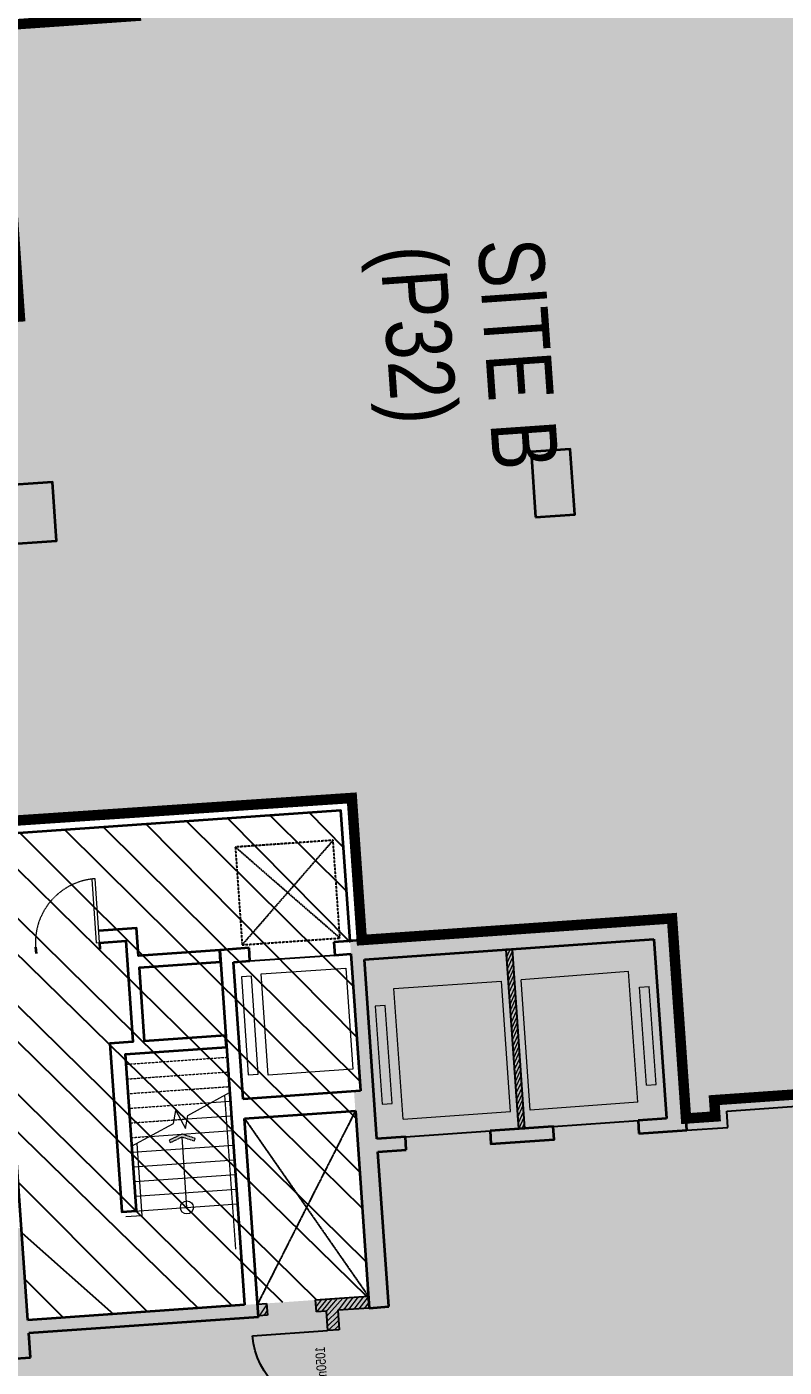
# Model space of a CAD drawing. Header units: millimetres. Extents: x 834311283 to 834708468, y 817882832 to 818197366.
# Drawn here: x 834593945 to 834605537, y 818034095 to 818054608 of the extents above; entities that cross this region are included whole.
import ezdxf

# ---------------------------------------------------------------- set-up
doc = ezdxf.new("R2010")
doc.units = ezdxf.units.MM
doc.header["$LTSCALE"] = 3
for name, pattern in [('ACAD_ISO04W033', [10, 8, -1, 0, -1]), ('B0701', [2.34375, 1.5625, -0.78125]), ('B0703', [4.6875, 3.125, -1.5625]), ('CENTER', [2, 1.25, -0.25, 0.25, -0.25]), ('CENTER2', [1.125, 0.75, -0.125, 0.125, -0.125]), ('DIVIDE', [1.25, 0.5, -0.25, 0, -0.25, 0, -0.25]), ('HIDDEN', [0.375, 0.25, -0.125])]:
    doc.linetypes.add(name, pattern=pattern)
for name, color, linetype in [('_DEVELOPMENT BOUNDARY', 96, 'DIVIDE'), ('_SUBLEASE LINE', 10, 'DIVIDE'), ('BFA', 8, 'HIDDEN'), ('Hatch (CARR)', 252, 'Continuous'), ('UAJ-00XREF', 7, 'Continuous'), ('void', 7, 'CENTER')]:
    doc.layers.add(name, color=color, linetype=linetype)
for name, color, linetype, lineweight in [('Hatch (LTC&CB)', 252, 'Continuous', 35), ('HATCH-SUBLEASE', 241, 'Continuous', 5), ('UAJ-00ANNO', 7, 'Continuous', 5), ('UAJ-22INWA', 6, 'Continuous', 35), ('UAJ-22INWA-bw', 3, 'Continuous', 35), ('UAJ-22INWA-h', 251, 'Continuous', 9), ('UAJ-22INWA-rc', 6, 'Continuous', 35), ('UAJ-23FLOR-h', 251, 'Continuous', 9), ('UAJ-24STAI-a', 9, 'Continuous', 13), ('UAJ-24STAI-x', 9, 'ACAD_ISO04W033', 5), ('UAJ-24STAI-y', 8, 'B0701', 9), ('UAJ-28STRU', 6, 'Continuous', 35), ('UAJ-32INFR', 7, 'Continuous', 25), ('UAJ-32INFR-d', 9, 'Continuous', 5), ('UAJ-32INFR-z', 8, 'B0703', 9), ('UAJ-34RAIL-a', 1, 'Continuous', 13), ('UAJ-61ELEC', 6, 'Continuous', 13)]:
    doc.layers.add(name, color=color, linetype=linetype, lineweight=lineweight)
doc.layers.add('UAJ-01LAYO-$', color=32, linetype='Continuous', lineweight=5, plot=False)
doc.styles.add('3A35X-MSFP-P-ISP2$0$STANDARD', font='arial.ttf', dxfattribs={"width": 0.8})
doc.styles.add('Kowloon_standard', font='arial.ttf', dxfattribs={"width": 0.8, "height": 2.5})
pattern_1 = [(48.99890852494055, (0, 0), (-47.92326472418118, 41.66066127866974), [])]

# ---------------------------------------------------------------- blocks, each defined once
blk = doc.blocks.new('GBP-LB02_LEV-6.53')
at = {"layer": 'UAJ-23FLOR-h'}
h = blk.add_hatch(dxfattribs=at)
h.set_pattern_fill('EARTH', color=256, scale=180, angle=45)
h.set_pattern_definition([(48.99890852994428, (833819452.4835471, 817786003.3590384), (-112.7268621600291, 1612.510668041472), [1143, -1143]), (48.99890852994428, (833819129.0015101, 817786284.568502), (-112.7268621600291, 1612.510668041472), [1143, -1143]), (48.99890852994428, (833818805.5194733, 817786565.7779655), (-112.7268621600291, 1612.510668041472), [1143, -1143]), (138.9989085299443, (833818791.4286155, 817786767.341799), (-1612.510668041472, -112.7268621600291), [1143, -1143]), (138.9989085299443, (833819072.638079, 817787090.823836), (-1612.510668041472, -112.7268621600291), [1143, -1143]), (138.9989085299443, (833819353.8475426, 817787414.3058729), (-1612.510668041472, -112.7268621600291), [1143, -1143])])
h.paths.add_polyline_path([(834607546.489914, 818192773.8916651), (834673232.9368618, 818197365.8780692), (834691373.7887626, 817937868.569913), (834685588.4607487, 817937127.6430434), (834685105.737498, 817940896.857602), (834650587.6674813, 817936476.1289068), (834651070.3907301, 817932706.9143615), (834551919.0352749, 817920008.601796), (834482026.6875536, 817893354.505612), (834383075.7475835, 817886437.076049), (834441506.4995006, 817949096.3580177), (834458453.7500002, 817967379.2999998), (834478637.6000003, 817989841.6999999), (834483448.3000003, 817995421.2999997), (834489786.8000002, 818002934.0999999), (834500656.3000004, 818016266.1), (834508244.2000003, 818025929.9), (834515683.5000002, 818035708.4999999), (834523692.1500002, 818046595.75), (834532219.3000002, 818058623.75), (834546606.4000003, 818080041.6), (834556456.7000003, 818095618.3000001), (834568418.3000003, 818115665.3), (834578621.5500003, 818133890.65), (834588349.1000003, 818152374.5), (834599172.5000002, 818174435.3000001)])
h.paths.add_polyline_path([(834640304.9205754, 818055632.724982), (834646290.8670971, 818056051.8197085), (834642791.68405, 818105910.8518904), (834636806.9000093, 818105492.4693737), (834634251.8150861, 818142031.4177986), (834610016.1973183, 818140337.1580075), (834609788.3040171, 818143597.0764725), (834587768.8782567, 818140310.2094649), (834567220.9581476, 818104369.6835257), (834565437.03285, 818101393.3793707), (834564610.1881045, 818100023.5882319), (834562784.5789996, 818096938.6312524), (834556654.2675333, 818087090.8253415), (834555720.087261, 818085606.747942), (834554860.1115384, 818084257.5104698), (834550875.6697745, 818078006.2196822), (834545204.9353101, 818069586.3739132), (834542258.3943995, 818065225.6315111), (834541362.7922996, 818063899.7744757), (834537651.0516131, 818058368.7728037), (834531077.6581107, 818048811.4306496), (834524249.2454296, 818039614.411969), (834520784.8111324, 818034888.8899139), (834515055.3396788, 818027075.672479), (834507323.9410119, 818017200.0913588), (834503054.2627076, 818011761.6223992), (834508701.854493, 817930984.42202), (834535271.705267, 817933687.1625333), (834599034.8614085, 817940173.2834697), (834631909.3504056, 817943517.3124893), (834645776.1065576, 817944927.9001964), (834645137.4445837, 817954063.3931775), (834645032.8383249, 817955559.7412419), (834644307.9897524, 817965928.697765), (834644203.3835472, 817967425.0458288), (834643505.5806562, 817977406.6319067), (834643400.9743955, 817978902.9799666), (834642523.6623843, 817991452.5625781), (834642419.056123, 817992948.9106454), (834641155.0647764, 818011283.8032656), (834643398.9266214, 818011440.903013)], flags=16)
h.paths.add_polyline_path([(834450838.26049, 817950881.8800887), (834498826.0982957, 817954236.5978773), (834500064.56546, 817936519.6245999), (834506621.1639228, 817936977.9811146), (834507095.3787206, 817930194.5365381), (834500538.7478187, 817929736.1777552), (834500559.3027261, 817929436.8825322), (834452571.8298296, 817926082.1901612)], flags=16)
blk = doc.blocks.new('GBP-STR-B02-L1')
at = {"layer": 'UAJ-28STRU'}
for p, q in [((834603820.2600008, 818040963.36899), (834598643.3024522, 818040601.4599155)), ((834604046.9067799, 818037721.2815104), (834603820.2600008, 818040963.36899)), ((834598643.3024522, 818040601.4599155), (834598657.2499461, 818040401.9468416)), ((834599112.7213482, 818040333.5437329), (834603541.9116282, 818040643.178135)), ((834603541.9116282, 818040643.178135), (834603733.6896721, 818037899.8733449)), ((834597346.4674594, 818040510.8012059), (834596897.1562775, 818040479.3909084)), ((834596897.1562775, 818040479.3909084), (834597276.8768014, 818035047.647459)), ((834597360.4149535, 818040311.28813), (834597346.4674594, 818040510.8012059)), ((834598657.2499461, 818040401.9468416), (834598906.2345253, 818040419.3527731)), ((834598906.2345253, 818040419.3527731), (834599052.6832131, 818038324.4654773)), ((834597110.6168473, 818040293.8253267), (834597360.4149535, 818040311.28813)), ((834597257.0655351, 818038198.938031), (834597110.6168473, 818040293.8253267)), ((834599304.4993896, 818037590.2389759), (834599112.7213482, 818040333.5437329)), ((834593959.9586673, 818034815.7694436, 1.155079222808081e-09), (834593714.6997992, 818038323.7876561, 1.155079222808081e-09)), ((834599052.6832131, 818038324.4654773), (834597257.0655351, 818038198.938031)), ((834597277.9867728, 818037899.6684171), (834598973.847917, 818038018.2221167)), ((834597490.3373708, 818034862.0818772), (834597277.9867728, 818037899.6684171)), ((834598973.847917, 818038018.2221167), (834599184.8037632, 818035000.5868839)), ((834603733.6896721, 818037899.8733449), (834603299.7487322, 818037869.5375452)), ((834603299.7487322, 818037869.5375452), (834603313.6962264, 818037670.0244695)), ((834603313.6962264, 818037670.0244695), (834604046.9067799, 818037721.2815104)), ((834599738.4403296, 818037620.5747756), (834599304.4993896, 818037590.2389759)), ((834599752.3878236, 818037421.0616997), (834599738.4403296, 818037620.5747756)), ((834599318.4468838, 818037390.7259), (834599752.3878236, 818037421.0616997)), ((834599484.0733763, 818035021.5081252), (834599318.4468838, 818037390.7259)), ((834597276.8768014, 818035047.647459), (834593959.9586673, 818034815.7694436)), ((834599184.8037632, 818035000.5868839), (834599484.0733763, 818035021.5081252)), ((834597490.3373708, 818034862.0818772), (834593973.9073776, 818034616.2564529)), ((834593999.9509277, 818034243.7469952, 1.155079222808081e-09), (834593973.9073776, 818034616.2564529, 1.155079222808081e-09)), ((834593700.681314, 818034222.8257542, 1.155079222808081e-09), (834593999.9509277, 818034243.7469952, 1.155079222808081e-09))]:
    blk.add_line(p, q, dxfattribs=at)
at = {"layer": 'UAJ-28STRU', "elevation": -0.148507883470001}
blk.add_lwpolyline([(834601732.7797124, 818047104.3255855), (834602331.3189402, 818047146.1680677), (834602261.5814705, 818048143.733447), (834601663.0422428, 818048101.8909646)], close=True, dxfattribs=at)
at = {"layer": 'UAJ-28STRU'}
for points in [[(834593501.2023082, 818046679.2412382), (834594399.0111492, 818046742.0049616), (834594336.2474258, 818047639.8138026), (834593438.4385848, 818047577.0500791)], [(834601035.2753221, 818037711.2334872), (834601049.2228162, 818037511.7204114), (834602016.8612337, 818037579.3657578), (834602002.9137397, 818037778.8788337)]]:
    blk.add_lwpolyline(points, close=True, dxfattribs=at)
blk = doc.blocks.new('BFA 1500 FREE SPACE')
at = {"layer": 'BFA', "ltscale": 5}
blk.add_lwpolyline([(-750.0000009536743, -749.9999995231628), (750.0000007152557, -750.0000001192093), (750.0000003576279, 750.0000007152557), (-750.0000004768372, 750.0000002384186)], close=True, dxfattribs=at)
for points in [[(750.0000003576279, 750.0000007152557), (-750.0000009536743, -749.9999995231628)], [(750.0000007152557, -750.0000001192093), (-750.0000007152557, 750.0000002384186)]]:
    blk.add_lwpolyline(points, dxfattribs=at)
blk = doc.blocks.new('D1050')
blk.add_line((2.384185791015625e-07, 1150), (1.192092895507812e-07, 0))
blk.add_arc((-0.01708555221557617, -1.192092895507812e-07), 1150.000000259058, 0, 89.9991462263538)
at = {"layer": 'UAJ-01LAYO-$', "insert": (237.1811995506287, 209.252718091011), "char_height": 149.9999999999999, "width": 342.4426757860987, "attachment_point": 1, "style": 'Kowloon_standard'}
blk.add_mtext('1050moe', dxfattribs=at)
blk = doc.blocks.new('32_UNS-Door-SingleLeaf-plan1')
at = {"layer": 'UAJ-22INWA-bw'}
for p, q in [((50, 1.192092895507812e-07), (50, -99.99999988079071)), ((1030, -3.504753112792969e-05), (1030, -100.0000350475311))]:
    blk.add_line(p, q, dxfattribs=at)
at = {"layer": 'UAJ-32INFR-d'}
blk.add_line((50, 1.192092895507812e-07), (49.99999988079071, 980.0000001192093), dxfattribs=at)
blk.add_lwpolyline([(49.99999988079071, 980.0000001192093), (100.1136362552643, 980.0000001192093), (100.1136362552643, 2.384185791015625e-07), (50, 1.192092895507812e-07)], dxfattribs=at)
at = {"layer": 'UAJ-32INFR-z', "extrusion": (0, 0, -1)}
blk.add_arc((-50, 1.192092895507812e-07), 979.9999999999369, 90, 180, dxfattribs=at)
blk = doc.blocks.new('GBP-P32-LB02_LEV-6.53')
at = {"layer": 'UAJ-22INWA-h'}
h = blk.add_hatch(dxfattribs=at)
h.set_pattern_fill('ANSI31', color=256, scale=20)
h.set_pattern_definition(pattern_1)
h.paths.add_polyline_path([(834601277.4035857, 818040484.8716581), (834601469.1816297, 818037741.566866), (834601568.9381676, 818037748.540613), (834601377.1601236, 818040491.8454051)])
h = blk.add_hatch(dxfattribs=at)
h.set_pattern_fill('ANSI31', color=256, scale=20)
h.set_pattern_definition(pattern_1)
h.paths.add_polyline_path([(834597476.3898743, 818035061.5949522), (834597616.0490267, 818035071.3581977), (834597628.6017712, 818034891.7964296), (834597488.9426191, 818034882.033184)])
h = blk.add_hatch(dxfattribs=at)
h.set_pattern_fill('ANSI31', color=256, scale=20)
h.set_pattern_definition(pattern_1)
h.paths.add_polyline_path([(834598364.223061, 818035123.6613008), (834599172.2510185, 818035180.1486521), (834599184.8037632, 818035000.5868839), (834598705.9723805, 818034967.1128979), (834598726.8936217, 818034667.8432845), (834598547.3318535, 818034655.2905395), (834598526.4106126, 818034954.5601531), (834598376.7758054, 818034944.0995327)])
at = {"layer": 'UAJ-24STAI-x'}
blk.add_hatch(color=256, dxfattribs=at).paths.add_polyline_path([(834596522.4876686, 818037596.1762488), (834596317.3955954, 818037662.033985), (834596123.4615172, 818037568.2812607), (834596140.8709611, 818037532.2686063), (834596320.3999777, 818037619.0575533), (834596510.2581942, 818037558.0916069)])
at = {"layer": 'UAJ-22INWA'}
blk.add_lwpolyline([(834593657.6291052, 818042438.2435803), (834598919.786479, 818042806.1087373), (834599071.8141648, 818040631.4162114), (834598892.2523966, 818040618.8634666), (834598752.7774554, 818042613.9942244), (834593670.18185, 818042258.6818122)], close=True, dxfattribs=at)
blk.add_lwpolyline([(834595057.8327998, 818040591.393865), (834595458.8539808, 818040619.428321), (834595566.9470601, 818039073.2019837), (834595217.8338134, 818039048.7962903), (834595398.1051747, 818036470.0897858), (834595622.5573848, 818036485.7807168), (834595454.8387685, 818038884.9254531), (834597001.0651058, 818038993.0185322), (834596988.5123612, 818039172.5803005), (834595746.5088283, 818039085.7547284), (834595667.7054867, 818040213.0036066), (834596909.7090222, 818040299.8291402), (834596897.1562748, 818040479.390947), (834595655.1527419, 818040392.5653749), (834595625.8630043, 818040811.5428339), (834595045.2800549, 818040770.9556332)], dxfattribs=at)
at = {"layer": 'UAJ-22INWA-bw', "lineweight": -3}
for p, q in [((834597476.3898743, 818035061.5949522), (834597616.0490268, 818035071.3581978)), ((834597616.0490268, 818035071.3581978), (834597628.6017714, 818034891.7964296)), ((834598364.2230611, 818035123.6613008), (834599172.2510185, 818035180.1486521)), ((834598376.7758055, 818034944.0995327), (834598364.2230611, 818035123.6613008)), ((834597628.6017714, 818034891.7964296), (834597488.9426191, 818034882.033184)), ((834598526.4106126, 818034954.5601534), (834598376.7758055, 818034944.0995327)), ((834598526.4106126, 818034954.5601532), (834598547.3318536, 818034655.2905395)), ((834599184.8037632, 818035000.5868839), (834598705.9723804, 818034967.112898)), ((834598705.9723805, 818034967.112898), (834598726.8936217, 818034667.8432845)), ((834598726.8936217, 818034667.8432842), (834598547.3318533, 818034655.2905395))]:
    blk.add_line(p, q, dxfattribs=at)
at = {"layer": 'UAJ-22INWA-bw', "lineweight": -3, "flags": 128}
blk.add_lwpolyline([(834601277.4035857, 818040484.8716581), (834601469.1816297, 818037741.566866), (834601568.9381676, 818037748.540613), (834601377.1601236, 818040491.8454051)], close=True, dxfattribs=at)
at = {"layer": 'UAJ-22INWA-rc', "color": 6, "lineweight": -3}
for p, q in [((834606641.3312417, 818038333.7011199), (834604465.7894558, 818038181.6140642)), ((834604465.7894558, 818038181.6140642), (834604483.1964995, 818037931.8237323)), ((834604657.8770305, 818038014.2052355), (834606653.8852934, 818038154.1206561)), ((834604483.1964995, 818037931.8237323), (834604034.3540351, 818037900.8432785)), ((834604675.3383362, 818037765.2136959), (834604657.8770305, 818038014.2052355)), ((834604046.9067799, 818037721.2815104), (834604675.3383362, 818037765.2136959))]:
    blk.add_line(p, q, dxfattribs=at)
at = {"layer": 'UAJ-24STAI-a'}
blk.add_line((834596395.5741245, 818036539.7909689), (834596320.3999777, 818037616.5663444), dxfattribs=at)
for points in [[(834595549.5677505, 818037476.2853434), (834596190.5776511, 818037825.789248), (834596224.1582929, 818038023.0489829), (834596375.6548126, 818037749.7267289), (834596409.2354543, 818037946.9864638), (834597047.8193474, 818038300.9394844)], [(834596772.6139635, 818038144.9466732), (834597058.954336, 818038164.9372798)], [(834596400.1194276, 818037893.4370083), (834597074.642249, 818037940.5282389)], [(834595827.5719663, 818037627.8750907), (834597090.3331883, 818037716.0759071)], [(834595559.7936612, 818037383.5895605), (834597106.0300593, 818037491.538725)], [(834595575.486395, 818037159.1115607), (834597121.7209945, 818037267.0864537)], [(834595591.175523, 818036934.6851382), (834597137.4119211, 818037042.6343027)], [(834595606.866454, 818036710.2329271), (834597153.1028521, 818036818.1820915)], [(834595593.7876426, 818036483.772181), (834597168.7937831, 818036593.7298803)]]:
    blk.add_lwpolyline(points, dxfattribs=at)
blk.add_circle((834596395.6138043, 818036539.7937429), 99.99999999999997, dxfattribs=at)
at = {"layer": 'UAJ-24STAI-x'}
blk.add_lwpolyline([(834596522.4876686, 818037596.1762488), (834596317.3955954, 818037662.033985), (834596123.4615172, 818037568.2812607), (834596140.8709611, 818037532.2686063), (834596320.3999777, 818037619.0575533), (834596510.2581942, 818037558.0916069)], close=True, dxfattribs=at)
at = {"layer": 'UAJ-24STAI-y', "ltscale": 0.25}
for points in [[(834595465.6421273, 818038730.3879186), (834597011.8785254, 818038838.3370836)], [(834595481.3330582, 818038505.9357076), (834597027.5694562, 818038613.8848723)], [(834595497.0239891, 818038281.4834964), (834597043.2603872, 818038389.4326612)], [(834595512.7149203, 818038057.0312822), (834596765.5741452, 818038144.4554365)], [(834595528.4058512, 818037832.5790699), (834596400.1079967, 818037893.3933821)], [(834595544.0967818, 818037608.1268629), (834595827.6839123, 818037627.9252548)]]:
    blk.add_lwpolyline(points, dxfattribs=at)
at = {"layer": 'UAJ-32INFR', "lineweight": -2, "flags": 128}
for points in [[(834597360.4149535, 818040311.28813), (834598657.2499461, 818040401.9468416)], [(834599738.4403296, 818037620.5747756), (834601035.2753221, 818037711.2334872)], [(834602002.9137397, 818037778.8788337), (834603299.7487322, 818037869.5375452)]]:
    blk.add_lwpolyline(points, dxfattribs=at)
at = {"layer": 'UAJ-34RAIL-a'}
for points in [[(834596972.1910837, 818038259.0203996), (834597136.9149715, 818035899.6240176)], [(834595630.3923231, 818037520.0140047), (834595707.9071643, 818036411.1965909), (834595458.5076147, 818036393.7852145)]]:
    blk.add_lwpolyline(points, dxfattribs=at)
at = {"layer": 'UAJ-61ELEC'}
for p, q in [((834603155.2907275, 818040148.1325635), (834601509.6653666, 818040024.1226943)), ((834603294.7656673, 818038153.0018034), (834603155.2907275, 818040148.1325635)), ((834599564.4138477, 818039888.1206988), (834601210.3957512, 818040003.2014472)), ((834601349.8706949, 818038008.070695), (834601210.3957512, 818040003.2014472)), ((834601649.1403048, 818038028.9919348), (834601509.6653666, 818040024.1226943)), ((834599703.8887908, 818037892.9899389), (834599564.4138477, 818039888.1206988)), ((834603322.3599005, 818039909.2018393), (834603471.9947046, 818039919.6624589)), ((834603426.9661049, 818038412.8537714), (834603322.3599005, 818039909.2018393)), ((834603576.6009117, 818038423.3143895), (834603471.9947046, 818039919.6624589)), ((834603426.9661049, 818038412.8537714), (834603576.6009117, 818038423.3143895)), ((834603294.7656673, 818038153.0018034), (834601649.1403048, 818038028.9919348)), ((834599703.8887908, 818037892.9899389), (834601349.8706949, 818038008.070695))]:
    blk.add_line(p, q, dxfattribs=at)
for points in [[(834597531.6663549, 818040112.6128267), (834598828.5123304, 818040203.1510123), (834598936.4613445, 818038656.9167516), (834597639.615369, 818038566.378566)], [(834597488.3091577, 818038580.8610426), (834597383.7029531, 818040077.2091067), (834597228.8032397, 818040066.3804299), (834597333.4094449, 818038570.0323608)], [(834599536.8196151, 818038131.9206651), (834599432.2134105, 818039628.2687292), (834599277.3136971, 818039617.4400524), (834599381.9199023, 818038121.0919833)]]:
    blk.add_lwpolyline(points, close=True, dxfattribs=at)
at = {"layer": 'void', "linetype": 'CENTER2', "flags": 128}
for points in [[(834597277.9246604, 818037899.3007877), (834599172.2510185, 818035180.1486521)], [(834598973.7863598, 818038017.8465457), (834597476.3898743, 818035061.5949522)]]:
    blk.add_lwpolyline(points, dxfattribs=at)
at = {"rotation": 3.99357569662831}
blk.add_blockref('BFA 1500 FREE SPACE', (834597936.8902869, 818041358.2900549), dxfattribs=at)
at = {"layer": 'UAJ-32INFR', "lineweight": -2, "xscale": -1, "rotation": 3.998908579526308}
blk.add_blockref('32_UNS-Door-SingleLeaf-plan1', (834595107.6801159, 818040595.3235037), dxfattribs=at)
at = {"layer": 'UAJ-32INFR', "xscale": -0.9999999999999999, "rotation": 93.99890854048927}
blk.add_blockref('D1050', (834598547.3318532, 818034655.2905397), dxfattribs=at)

msp = doc.modelspace()

# ---------------------------------------------------------------- hatches: boundary and pattern name
at = {"layer": 'Hatch (CARR)'}
h = msp.add_hatch(dxfattribs=at)
h.set_pattern_fill('ANSI32', color=256, scale=100, angle=90)
h.set_pattern_definition([(135, (0, 0), (-673.5192090801866, -673.5192090801866), []), (135, (2.749411666127753e-14, 449.013), (-673.5192090801866, -673.5192090801866), [])])
h.paths.add_polyline_path([(834599172.2510185, 818035180.1486524), (834593959.9586673, 818034815.7694436), (834593861.2626673, 818036227.3240664), (834591912.7381847, 818036091.1055124), (834591602.3474104, 818040531.8669494), (834585078.4040407, 818040075.7796683), (834585996.9774617, 818026935.9796711), (834592517.0387259, 818027422.1199822), (834592806.728832, 818023278.2231869), (834592085.1720549, 818023227.7796949), (834592458.3072497, 818017889.6082431), (834592278.7457517, 818017877.0555173), (834592360.6423095, 818016705.5594631), (834592172.4835542, 818016692.4057232), (834591851.4342595, 818016669.9619164), (834580096.5919983, 818015848.2083055), (834579617.3731202, 818022703.2341712), (834578992.6807954, 818022659.5633891), (834577313.5740992, 818046678.5227253), (834573647.9243163, 818046437.2544305), (834571653.8691905, 818046282.5412154), (834552827.7991648, 818044966.8301649), (834552353.6059248, 818051749.9663502), (834556214.7266442, 818052019.892559), (834555944.611415, 818055883.77809), (834562743.0786421, 818056359.0430883), (834562614.0644405, 818058204.538425), (834583305.6568365, 818059651.0400388), (834583654.2497317, 818054664.9385744), (834585643.4070015, 818054804.0289356), (834585818.1044446, 818052305.0562044), (834583383.308418, 818052134.8452898), (834584120.3846432, 818041591.0777498), (834591038.3419254, 818042074.6960176), (834591038.015082, 818042079.3713813), (834598753.8896163, 818042618.7705066), (834599052.6832131, 818038324.4654773), (834598952.926676, 818038317.4917307)])
at = {"layer": 'Hatch (LTC&CB)'}
msp.add_hatch(color=256, dxfattribs=at).paths.add_polyline_path([(834607938.2542744, 818039498.5624678), (834606920.7375878, 818039427.430248), (834606908.1848431, 818039606.9920161), (834606908.1856178, 818039606.9923342), (834606908.1859505, 818039606.9875736), (834606554.0491335, 818039582.235214), (834606641.3312417, 818038333.7011199), (834604465.7894558, 818038181.6140642), (834604483.1964995, 818037931.8237323), (834604034.3540351, 818037900.8432785), (834603820.2600008, 818040963.3689901), (834598892.2523967, 818040618.8634667), (834599052.6832131, 818038324.4654772), (834598952.926676, 818038317.4917307), (834599172.2510186, 818035180.1486522), (834593959.9586673, 818034815.7694436), (834593861.2714828, 818036227.3246828), (834591912.7381847, 818036091.1055124), (834592180.984504, 818032229.236219), (834592806.728832, 818023278.2231869), (834594587.3647605, 818023402.6788216), (834594485.2850488, 818024863.1735814), (834597338.3220323, 818025062.6227474), (834597070.3558133, 818028895.7677108), (834598317.3471706, 818028982.94197), (834598448.6279596, 818027105.0251507), (834601740.2894089, 818027335.1375309), (834601680.070806, 818028205.2877578), (834605151.8679795, 818028447.9930068), (834605032.1639079, 818030151.5614575), (834608573.521003, 818030399.1294786)])
at = {"layer": 'HATCH-SUBLEASE'}
h = msp.add_hatch(color=256, dxfattribs=at)
h.dxf.hatch_style = 1
h.paths.add_polyline_path([(834590667.7862786, 818049952.5353196), (834591203.9549171, 818042286.7801281), (834598919.786479, 818042806.1087373), (834599071.8141648, 818040631.4162114), (834603820.2600008, 818040963.36899), (834604032.9592859, 818037920.7945862), (834604034.3540351, 818037900.8432785), (834604483.1964995, 818037931.8237323), (834604465.7894558, 818038181.6140642), (834606641.3312417, 818038333.7011199), (834606554.0491335, 818039582.235214), (834606908.1859505, 818039606.9875736), (834606908.184843, 818039606.9920161), (834606781.2626472, 818041422.5610061), (834607249.2691151, 818041455.2782474), (834607191.3864549, 818042283.256946), (834607740.9011198, 818042321.6726328), (834607599.26243, 818044335.1159889), (834609958.5341063, 818044499.6223049), (834609146.4378294, 818056116.6957698), (834603589.9986689, 818055728.258059), (834603570.8208643, 818056002.5885388), (834595644.6593847, 818055447.9825866), (834595691.3835138, 818054779.6137847), (834593527.1975949, 818054628.8270683), (834593838.584004, 818050174.1979246)])

# ---------------------------------------------------------------- linework, layer by layer
at = {"layer": '_DEVELOPMENT BOUNDARY', "const_width": 160}
msp.add_lwpolyline([(834595691.3835138, 818054779.6137847), (834593527.1975949, 818054628.8270683), (834593838.584004, 818050174.1979246), (834590667.7862786, 818049952.5353196), (834591203.9549171, 818042286.7801281), (834598919.786479, 818042806.1087373), (834599071.8141648, 818040631.4162114), (834603820.2600008, 818040963.36899), (834604032.9592859, 818037920.7945862), (834604034.3540351, 818037900.8432785), (834604483.1964995, 818037931.8237323), (834604465.7894558, 818038181.6140642), (834606641.3312417, 818038333.7011199), (834606554.0491335, 818039582.235214), (834606908.1859505, 818039606.9875736), (834606908.184843, 818039606.9920161), (834606781.2626472, 818041422.5610061), (834607249.2691151, 818041455.2782474), (834607191.3864549, 818042283.256946), (834607740.9011198, 818042321.6726328), (834607599.26243, 818044335.1159889), (834609958.5341063, 818044499.6223049), (834609146.4378294, 818056116.6957698)], dxfattribs=at)
at = {"layer": '_SUBLEASE LINE', "const_width": 160}
msp.add_lwpolyline([(834595691.3835138, 818054779.6137847), (834593527.1975949, 818054628.8270683), (834593838.584004, 818050174.1979246), (834590667.7862786, 818049952.5353196), (834591203.9549171, 818042286.7801281), (834598919.786479, 818042806.1087373), (834599071.8141648, 818040631.4162114), (834603820.2600008, 818040963.36899), (834604032.9592859, 818037920.7945862), (834604034.3540351, 818037900.8432785), (834604483.1964995, 818037931.8237323), (834604465.7894558, 818038181.6140642), (834606641.3312417, 818038333.7011199), (834606554.0491335, 818039582.235214), (834606908.1859505, 818039606.9875736), (834606908.184843, 818039606.9920161), (834606781.2626472, 818041422.5610061), (834607249.2691151, 818041455.2782474), (834607191.3864549, 818042283.256946), (834607740.9011198, 818042321.6726328), (834607599.26243, 818044335.1159889), (834609958.5341063, 818044499.6223049), (834609146.4378294, 818056116.6957698)], dxfattribs=at)

# ---------------------------------------------------------------- block references
msp.add_blockref('GBP-P32-LB02_LEV-6.53', (0, 0))
at = {"layer": 'UAJ-00XREF'}
for name in ['GBP-LB02_LEV-6.53', 'GBP-STR-B02-L1']:
    msp.add_blockref(name, (0, 0), dxfattribs=at)

# ---------------------------------------------------------------- texts
at = {"layer": 'UAJ-00ANNO', "style": '3A35X-MSFP-P-ISP2$0$STANDARD', "width": 0.8}
for s, p in [('SITE B', (834600843.9292214, 818051333.1123474)), ('(P32)', (834599347.5810778, 818051228.5072176))]:
    msp.add_text(s, height=999.9999999999999, rotation=273.9986849475544, dxfattribs=at).set_placement(p)

doc.saveas('drawing.dxf')
